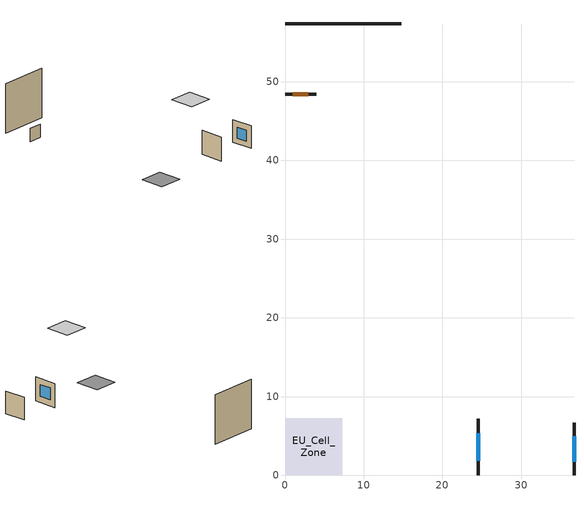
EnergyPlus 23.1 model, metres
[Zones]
EU_Cell_Zone
 floor othersidecoefficients (EU_GB.ENG.TH.03.Gen.ReEx.001.001_floor_1_Construction): 0,0 7.28,0 7.28,7.28 0,7.28 z0
 wall outside (EU_GB.ENG.TH.03.Gen.ReEx.001.001_wall_1_east_1_Construction): 24.55,0 24.55,7.16 z0:7.16
 wall outside (EU_GB.ENG.TH.03.Gen.ReEx.001.001_wall_1_west_2_Construction): 36.71,6.68 36.71,0 z0:6.68
 wall outside (EU_GB.ENG.TH.03.Gen.ReEx.001.001_wall_1_south_3_Construction): 3.97,48.4 0,48.4 z0:3.97
 wall othersidecoefficients (EU_GB.ENG.TH.03.Gen.ReEx.001.001_thermal_bridge_Construction): 14.75,57.37 0,57.37 z0:14.75
 window (EU_GB.ENG.TH.03.Gen.ReEx.001.001_window_east_1_Construction): 24.55,1.82 24.55,5.34 z1.82:5.34
 window (EU_GB.ENG.TH.03.Gen.ReEx.001.001_window_west_2_Construction): 36.71,4.98 36.71,1.7 z1.7:4.98
 door (EU_GB.ENG.TH.03.Gen.ReEx.001.001_door_south_3_Construction): 2.96,48.4 1.01,48.4 z1.01:2.96
 ceiling othersidecoefficients (EU_GB.ENG.TH.03.Gen.ReEx.001.001_roof_1_Construction): 12.28,0 19.55,0 19.55,7.28 12.28,7.28 z20
[Building]
EU Step8 Campaign Cell: North Axis=0; Terrain=City; Solar Distribution=FullExterior
[Site:Location]
London: Latitude=51.5; Longitude=-0.5; Time Zone=0; Elevation=25
[SizingPeriod:WeatherFileDays]
AnnualSizingPeriod: Begin Month=1; Begin Day of Month=1; End Month=12; End Day of Month=31; Use Weather File Daylight Saving Period=No; Use Weather File Rain and Snow Indicators=No
[MATERIAL]
EU_InternalMass_Material: Roughness=MediumRough; Thickness=0.1; Conductivity=1; Density=1800; Specific Heat=900; Thermal Absorptance=0.9; Solar Absorptance=0.7; Visible Absorptance=0.7
[MATERIAL:NOMASS] Roughness=MediumRough; Thermal Absorptance=0.9; Solar Absorptance=0.7; Visible Absorptance=0.7
Name | Thermal Resistance
EU_GB.ENG.TH.03.Gen.ReEx.001.001_floor_1_NoMass | 2.11864
EU_GB.ENG.TH.03.Gen.ReEx.001.001_roof_1_NoMass | 0.543478
EU_GB.ENG.TH.03.Gen.ReEx.001.001_wall_1_east_1_NoMass; EU_GB.ENG.TH.03.Gen.ReEx.001.001_wall_1_west_2_NoMass; EU_GB.ENG.TH.03.Gen.ReEx.001.001_wall_1_south_3_NoMass | 0.78125
EU_GB.ENG.TH.03.Gen.ReEx.001.001_door_south_3_NoMass | 0.416667
EU_GB.ENG.TH.03.Gen.ReEx.001.001_thermal_bridge_NoMass | 12.5
[WINDOWMATERIAL:SIMPLEGLAZINGSYSTEM] UFactor=3.84; Solar Heat Gain Coefficient=0.85; Visible Transmittance=0.85
EU_GB.ENG.TH.03.Gen.ReEx.001.001_window_east_1_SimpleGlazing; EU_GB.ENG.TH.03.Gen.ReEx.001.001_window_west_2_SimpleGlazing
[CONSTRUCTION]
EU_GB.ENG.TH.03.Gen.ReEx.001.001_floor_1_Construction: EU_GB.ENG.TH.03.Gen.ReEx.001.001_floor_1_NoMass
EU_GB.ENG.TH.03.Gen.ReEx.001.001_roof_1_Construction: EU_GB.ENG.TH.03.Gen.ReEx.001.001_roof_1_NoMass
EU_GB.ENG.TH.03.Gen.ReEx.001.001_wall_1_east_1_Construction: EU_GB.ENG.TH.03.Gen.ReEx.001.001_wall_1_east_1_NoMass
EU_GB.ENG.TH.03.Gen.ReEx.001.001_window_east_1_Construction: EU_GB.ENG.TH.03.Gen.ReEx.001.001_window_east_1_SimpleGlazing
EU_GB.ENG.TH.03.Gen.ReEx.001.001_wall_1_west_2_Construction: EU_GB.ENG.TH.03.Gen.ReEx.001.001_wall_1_west_2_NoMass
EU_GB.ENG.TH.03.Gen.ReEx.001.001_window_west_2_Construction: EU_GB.ENG.TH.03.Gen.ReEx.001.001_window_west_2_SimpleGlazing
EU_GB.ENG.TH.03.Gen.ReEx.001.001_wall_1_south_3_Construction: EU_GB.ENG.TH.03.Gen.ReEx.001.001_wall_1_south_3_NoMass
EU_GB.ENG.TH.03.Gen.ReEx.001.001_door_south_3_Construction: EU_GB.ENG.TH.03.Gen.ReEx.001.001_door_south_3_NoMass
EU_GB.ENG.TH.03.Gen.ReEx.001.001_thermal_bridge_Construction: EU_GB.ENG.TH.03.Gen.ReEx.001.001_thermal_bridge_NoMass
EU_InternalMass_Construction: EU_InternalMass_Material
[ZONE]
EU_Cell_Zone: Type=1; Multiplier=1; Ceiling Height=1.19938; Volume=210.42; Floor Area=87.72; Part of Total Floor Area=Yes
[INTERNALMASS]
EU_Cell_Zone_EU_InternalMass: Construction=EU_InternalMass_Construction; Zone or ZoneList=EU_Cell_Zone; Surface Area=87.72
[SURFACEPROPERTY:OTHERSIDECOEFFICIENTS] Combined ConvectiveRadiative Film Coefficient=0; Constant Temperature=0; Constant Temperature Coefficient=0; Ground Temperature Coefficient=0; Wind Speed Coefficient=0; Sinusoidal Variation of Constant Temperature Coefficient=No; Period of Sinusoidal Variation=24; Previous Other Side Temperature Coefficient=0
Name | External DryBulb Temperature Coefficient | Zone Air Temperature Coefficient
EU_GB.ENG.TH.03.Gen.ReEx.001.001_floor_1_b0.849618 | 0.849618 | 0.150382
EU_GB.ENG.TH.03.Gen.ReEx.001.001_roof_1_b1; EU_GB.ENG.TH.03.Gen.ReEx.001.001_wall_1_east_1_b1; EU_GB.ENG.TH.03.Gen.ReEx.001.001_wall_1_west_2_b1; EU_GB.ENG.TH.03.Gen.ReEx.001.001_wall_1_south_3_b1; EU_GB.ENG.TH.03.Gen.ReEx.001.001_thermal_bridge_b1 | 1 | 0
[OTHEREQUIPMENT]
EU_Step8_InternalGain_uk__GB.ENG.TH.03.Gen.ReEx.001.001__f015_f015: Fuel Type=Electricity; Zone or ZoneList or Space or SpaceList=EU_Cell_Zone; Schedule=EU_Step8_GainSchedule_uk__GB.ENG.TH.03.Gen.ReEx.001.001__f015_f015; Design Level Calculation Method=Watts/Area; Power per Zone Floor Area=1; Fraction Latent=0; Fraction Radiant=0; Fraction Lost=0; Carbon Dioxide Generation Rate=0; EndUse Subcategory=EU_Step8_InternalGains
[ZONEVENTILATION:DESIGNFLOWRATE]
EU_ConstantAir_EU_Cell_Zone: Zone or ZoneList or Space or SpaceList=EU_Cell_Zone; Schedule=EU_AlwaysOn; Design Flow Rate Calculation Method=AirChanges/Hour; Air Changes per Hour=0.48; Ventilation Type=Natural; Fan Pressure Rise=0; Fan Total Efficiency=1; Constant Term Coefficient=1; Temperature Term Coefficient=0; Velocity Term Coefficient=0; Velocity Squared Term Coefficient=0; Minimum Indoor Temperature=-100; Maximum Indoor Temperature=100; Delta Temperature=-100; Minimum Outdoor Temperature=-100; Maximum Outdoor Temperature=100; Maximum Wind Speed=40
[HVACTEMPLATE:THERMOSTAT]
EU_HeatOnly_EU_Cell_Zone: Constant Heating Setpoint=20; Constant Cooling Setpoint=50
[HVACTEMPLATE:ZONE:IDEALLOADSAIRSYSTEM]
EU_Cell_Zone: Template Thermostat=EU_HeatOnly_EU_Cell_Zone; System Availability Schedule=EU_AlwaysOn; Maximum Heating Supply Air Temperature=50; Minimum Cooling Supply Air Temperature=13; Maximum Heating Supply Air Humidity Ratio=0.0156; Minimum Cooling Supply Air Humidity Ratio=0.0077; Heating Limit=NoLimit; Cooling Limit=NoLimit; Heating Availability Schedule=EU_AlwaysOn; Cooling Availability Schedule=EU_CoolingOff; Dehumidification Control Type=ConstantSensibleHeatRatio; Cooling Sensible Heat Ratio=0.7; Dehumidification Setpoint=60; Humidification Control Type=None; Humidification Setpoint=30; Outdoor Air Method=None; Outdoor Air Flow Rate per Person=0.00944; Outdoor Air Flow Rate per Zone Floor Area=0; Outdoor Air Flow Rate per Zone=0; Demand Controlled Ventilation Type=None; Outdoor Air Economizer Type=NoEconomizer; Heat Recovery Type=None; Sensible Heat Recovery Effectiveness=0.7; Latent Heat Recovery Effectiveness=0.65
[SIZING:ZONE]
EU_Cell_Zone: Zone Cooling Design Supply Air Temperature Input Method=SupplyAirTemperature; Zone Cooling Design Supply Air Temperature=13; Zone Heating Design Supply Air Temperature Input Method=SupplyAirTemperature; Zone Heating Design Supply Air Temperature=50; Zone Cooling Design Supply Air Humidity Ratio=0.008; Zone Heating Design Supply Air Humidity Ratio=0.008; Cooling Design Air Flow Method=DesignDay; Cooling Design Air Flow Rate=0; Cooling Minimum Air Flow per Zone Floor Area=0.000762; Cooling Minimum Air Flow=0; Cooling Minimum Air Flow Fraction=0.2; Heating Design Air Flow Method=DesignDay; Heating Design Air Flow Rate=0; Heating Maximum Air Flow per Zone Floor Area=0.002032; Heating Maximum Air Flow=0.141576; Heating Maximum Air Flow Fraction=0.3; Account for Dedicated Outdoor Air System=No; Dedicated Outdoor Air System Control Strategy=NeutralSupplyAir; Dedicated Outdoor Air Low Setpoint Temperature for Design=autosize; Dedicated Outdoor Air High Setpoint Temperature for Design=autosize; Zone Load Sizing Method=Sensible Load Only No Latent Load; Zone Latent Cooling Design Supply Air Humidity Ratio Input Method=HumidityRatioDifference; Zone Cooling Design Supply Air Humidity Ratio Difference=0.005; Zone Latent Heating Design Supply Air Humidity Ratio Input Method=HumidityRatioDifference; Zone Humidification Design Supply Air Humidity Ratio Difference=0.005
[SCHEDULE:CONSTANT]
Name | Hourly Value
EU_AlwaysOn | 1
EU_CoolingOff | 0
[SCHEDULE:FILE]
EU_Step8_GainSchedule_uk__GB.ENG.TH.03.Gen.ReEx.001.001__f015_f015: File=C:\Users\o_iseri\Desktop\OpenUBEM\openubem\outputs\eu_certified_rerun_2026-08-28\rep1\schedules\uk__GB.ENG.TH.03.Gen.ReEx.001.001__f015.csv; Column Number=1; Rows to Skip at Top=0; Number of Hours of Data=8760; Column Separator=Comma; Interpolate to Timestep=No; Minutes per Item=60; Adjust Schedule for Daylight Savings=Yes
